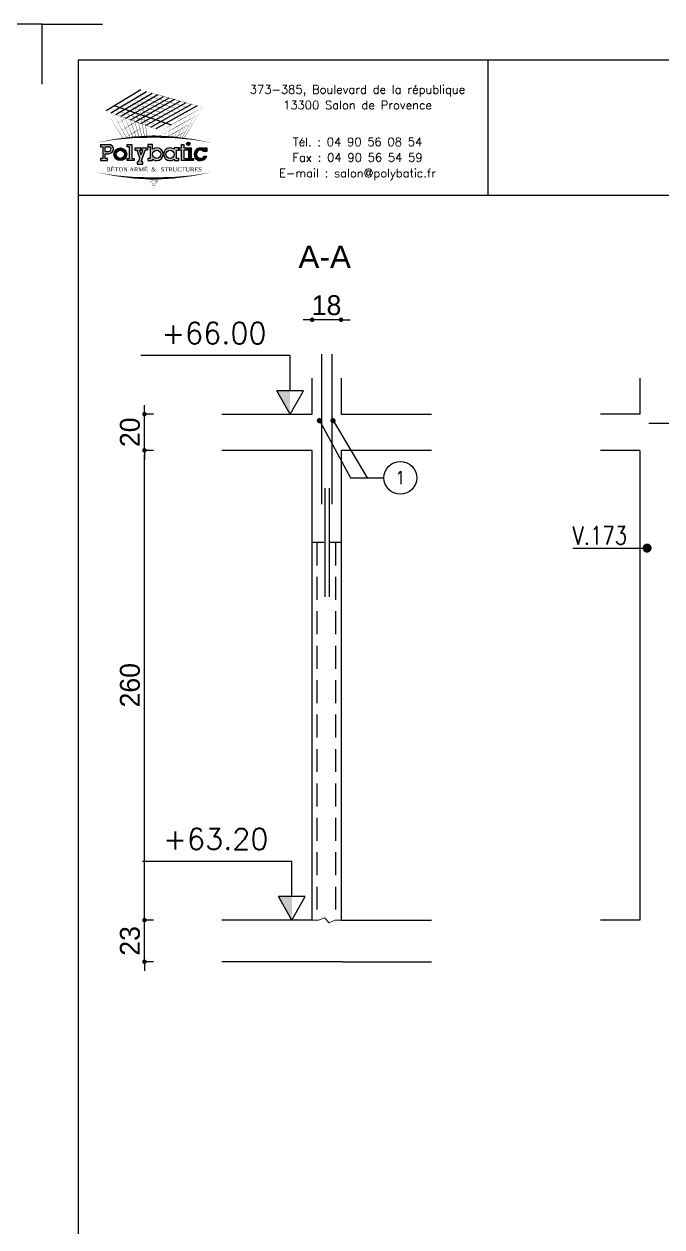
# Model space of a CAD drawing. Header units: metres. Extents: x -5618 to 118954, y -306 to 4637.
# Drawn here: x 113005 to 113358, y 928 to 1594 of the extents above; entities that cross this region are included whole.
import ezdxf
from ezdxf.enums import TextEntityAlignment as Align

# ---------------------------------------------------------------- set-up
doc = ezdxf.new("R2010")
doc.units = ezdxf.units.M
doc.linetypes.add('CACHE', pattern=[9.524999999999999, 6.35, -3.175])
doc.linetypes.add('CACHEX2', pattern=[19.049999999999997, 12.7, -6.35])
for name, color, linetype in [('COTATION', 1, 'Continuous'), ('GO-FER-HA', 140, 'Continuous'), ('GO-TEXTE', 9, 'Continuous'), ('K_ENT_M_Building_V.76', 7, 'Continuous'), ('STR_COTATION', 1, 'Continuous'), ('STR_VOI-POT', 6, 'Continuous')]:
    doc.layers.add(name, color=color, linetype=linetype)
doc.layers.add('Kofragna_forma', color=7, linetype='Continuous', lineweight=70)
doc.styles.add('GrDimensions', font='simplex.shx')
doc.styles.add('POLYBATIC', font='TIMES.TTF')
doc.styles.add('schéma', font='simplex.shx')
doc.styles.add('TEXTE', font='romans.shx')
doc.styles.add('TEXTE TS', font='romans.shx', dxfattribs={"width": 0.7, "oblique": 15})
doc.styles.add('TEXTEBA', font='ARIAL.TTF')
doc.dimstyles.new('COUPE-20', dxfattribs={"dimscale": 0.5, "dimtxt": 22, "dimasz": 5, "dimexe": 0.05, "dimexo": 0, "dimgap": 5, "dimtad": 1, "dimdec": 0, "dimdsep": 46, "dimtxsty": 'Standard', "dimblk1": 'DOT', "dimblk2": 'DOT', "dimsah": 1, "dimcen": 0, "dimdle": 150, "dimclrd": 1, "dimclre": 1, "dimclrt": 7, "dimadec": 0, "dimazin": 0, "dimtfac": 1, "dimtdec": 0, "dimtix": 1, "dimtmove": 2, "dimatfit": 3, "dimldrblk": 'DOT', "dimfxl": 0, "dimtvp": 1, "dimtolj": 1, "dimtzin": 0, "dimarcsym": 0})

# ---------------------------------------------------------------- blocks, each defined once
blk = doc.blocks.new('A$C492E529B')
h = blk.add_hatch(color=256)
h.paths.add_polyline_path([(-1.982500000000002, 0.1), (-2.082500000000003, 0.1), (-2.082500000000003, 0.2999999999999999), (-1.932500000000003, 0.2999999999999999, 1), (-1.932500000000003, 0.7), (-2.282500000000002, 0.7), (-2.282500000000001, 0.6), (-2.182500000000003, 0.6), (-2.182500000000003, 0.1), (-2.282500000000003, 0.1), (-2.282500000000004, -6.938893903907228e-18), (-1.982500000000003, -6.938893903907228e-18)])
h.paths.add_polyline_path([(-2.082500000000003, 0.3999999999999889), (-2.082500000000003, 0.6), (-1.932500000000003, 0.6, -1), (-1.932500000000003, 0.3999999999999999)], flags=16)
h = blk.add_hatch(color=256)
h.paths.add_polyline_path([(-1.157500000000001, 0.275, 1), (-1.707500000000001, 0.275, 1)])
h.paths.add_polyline_path([(-1.607500000000002, 0.275, -1), (-1.257500000000002, 0.275, -1)], flags=16)
for color, points in [(256, [(-0.9375, 0.7), (-1.137499999999999, 0.7000000000000001), (-1.137500000000001, 0.5999999999999999), (-1.0375, 0.6), (-1.0375, 0.09999999999999998), (-1.137500000000001, 0.09999999999999996), (-1.137499999999999, -4.163336342344337e-17), (-0.8375000000000021, -4.163336342344337e-17), (-0.8375000000000004, 0.09999999999999994), (-0.9374999999999982, 0.09999999999999998)]), (256, [(-0.3674999999999997, 0.45), (-0.2675000000000001, 0.45), (-0.2674999999999983, 0.55), (-0.5234481005020868, 0.55), (-0.5234481005020868, 0.45), (-0.4734481005020861, 0.45), (-0.5425000000000004, 0.2527088585773882), (-0.6115518994979148, 0.45), (-0.5615518994979141, 0.45), (-0.5615518994979141, 0.55), (-0.8175000000000008, 0.55), (-0.8175000000000008, 0.45), (-0.7175000000000011, 0.45), (-0.5954740502510436, 0.1013544292886954), (-0.6484481005020868, -0.04999999999999991), (-0.7175000000000011, -0.04999999999999991), (-0.7175000000000011, -0.1499999999999999), (-0.4675000000000011, -0.1499999999999999), (-0.4675000000000011, -0.04999999999999991), (-0.5424999999999986, -0.0499999999999999)]), (256, [(1.392500000000002, 0.55), (1.2925, 0.55), (1.2925, 0.7000000000000001), (1.192500000000003, 0.7000000000000001), (1.192500000000003, 0.55), (1.092500000000003, 0.55), (1.092500000000003, 0.45), (1.192500000000004, 0.45), (1.192500000000003, -6.938893903907228e-18), (1.392500000000002, -6.938893903907228e-18), (1.392500000000002, 0.1), (1.292500000000004, 0.1), (1.292500000000004, 0.45), (1.392500000000005, 0.45)]), (140, [(1.412500000000003, 0.7250000000000001, 1), (1.562500000000005, 0.7250000000000001, 1)]), (256, [(1.612500000000002, 0.55), (1.412500000000003, 0.55), (1.412500000000003, 0.45), (1.512500000000003, 0.45), (1.512500000000003, 0.1), (1.412500000000003, 0.09999999999999999), (1.412500000000003, -6.938893903907228e-18), (1.712500000000002, -6.938893903907228e-18), (1.7125, 0.09999999999999999), (1.612500000000002, 0.1)]), (256, [(2.129974487139162, 0.4), (2.282500000000004, 0.4), (2.282500000000002, 0.55), (2.182500000000005, 0.55), (2.182500000000003, 0.487132034355964, 3.359496397493009), (2.272075131106462, 0.2), (2.165613883008421, 0.2, -3.125801635094081)])]:
    blk.add_hatch(color=color).paths.add_polyline_path(points)
h = blk.add_hatch(color=256)
h.paths.add_polyline_path([(-0.04749999999999943, 0.4871320343559638), (-0.04749999999999766, 0.7000000000000001), (-0.2474999999999987, 0.7), (-0.2474999999999987, 0.6000000000000001), (-0.1474999999999991, 0.6000000000000001), (-0.1474999999999991, 0.1), (-0.2475000000000005, 0.09999999999999999), (-0.2474999999999987, -6.938893903907228e-18), (-0.04749999999999766, -1.387778780781446e-17), (-0.04749999999999943, 0.06286796564403607, 2.121320343559649)])
h.paths.add_polyline_path([(-0.04749999999999943, 0.275, -1), (0.3025000000000002, 0.275, -1)], flags=16)
h = blk.add_hatch(color=256)
h.paths.add_polyline_path([(1.072500000000003, 0.1), (0.9725000000000037, 0.1), (0.9725000000000037, 0.45), (1.072500000000003, 0.45), (1.072500000000003, 0.55), (0.872500000000004, 0.55), (0.872500000000004, 0.4871320343559638, 2.121320343559652), (0.872500000000004, 0.06286796564403632), (0.8725000000000058, -1.387778780781446e-17), (1.072500000000002, 0)])
h.paths.add_polyline_path([(0.5225000000000026, 0.275, -1), (0.8725000000000023, 0.275, -1)], flags=16)
for p, q in [((0.872500000000004, 0.55), (0.872500000000004, 0.4871320343559638)), ((1.072500000000003, 0.55), (0.872500000000004, 0.55)), ((1.072500000000003, 0.45), (1.072500000000003, 0.55)), ((-0.5954740502510436, 0.101354429288693), (-0.7175000000000011, 0.45)), ((-0.6484481005020868, -0.04999999999999991), (-0.5954740502510454, 0.1013544292886897)), ((-0.5425000000000004, 0.2527088585773872), (-0.6115518994979148, 0.45)), ((-0.5425000000000004, -0.04999999999999991), (-0.3674999999999997, 0.45)), ((-0.5425000000000004, 0.2527088585773867), (-0.4734481005020861, 0.45)), ((0.872500000000004, 0.06286796564403632), (0.872500000000004, -6.938893903907228e-18)), ((0.9725000000000037, 0.1), (0.9725000000000037, 0.45)), ((0.9725000000000037, 0.45), (1.072500000000003, 0.45)), ((1.072500000000003, 0.1), (0.9725000000000037, 0.1)), ((1.072500000000003, -6.938893903907228e-18), (1.072500000000003, 0.1)), ((2.165613883008421, 0.2), (2.272075131106462, 0.2)), ((0.872500000000004, -6.938893903907228e-18), (1.072500000000003, -6.938893903907228e-18))]:
    blk.add_line(p, q)
for points in [[(-2.282500000000002, 0.7), (-1.932500000000003, 0.7)], [(-2.282500000000002, 0.7), (-2.282500000000002, 0.6), (-2.182500000000003, 0.6), (-2.182500000000003, 0.1), (-2.282500000000002, 0.1), (-2.282500000000002, -6.938893903907228e-18), (-1.982500000000003, -6.938893903907228e-18), (-1.982500000000003, 0.1), (-2.082500000000003, 0.1), (-2.082500000000003, 0.2999999999999999), (-1.932500000000003, 0.2999999999999999)], [(-2.082500000000003, 0.3999999999999999), (-2.082500000000003, 0.6), (-1.932500000000003, 0.6)], [(-1.137499999999999, 0.7), (-0.9375, 0.7), (-0.9375, 0.09999999999999998), (-0.8375000000000004, 0.09999999999999994), (-0.8375000000000004, -4.163336342344337e-17), (-1.137499999999999, -4.163336342344337e-17), (-1.137499999999999, 0.09999999999999998), (-1.0375, 0.09999999999999998), (-1.0375, 0.6), (-1.137499999999999, 0.6), (-1.137499999999999, 0.7)], [(-0.8175000000000008, 0.55), (-0.5615518994979141, 0.55)], [(-0.8175000000000008, 0.55), (-0.8175000000000008, 0.45), (-0.7175000000000011, 0.45)], [(-0.6115518994979148, 0.45), (-0.5615518994979141, 0.45), (-0.5615518994979141, 0.55)], [(-0.5234481005020868, 0.55), (-0.2675000000000001, 0.55), (-0.2675000000000001, 0.45), (-0.3674999999999997, 0.45)], [(-0.4734481005020861, 0.45), (-0.5234481005020868, 0.45), (-0.5234481005020868, 0.55)], [(-0.2474999999999987, 0.7), (-0.2474999999999987, 0.6000000000000001), (-0.1474999999999991, 0.6000000000000001), (-0.1474999999999991, 0.1), (-0.2474999999999987, 0.1), (-0.2474999999999987, -6.938893903907228e-18), (-0.04749999999999943, -6.938893903907228e-18), (-0.04749999999999943, 0.06286796564403607)], [(-0.04749999999999943, 0.4871320343559638), (-0.04749999999999943, 0.7), (-0.2474999999999987, 0.7)], [(1.092500000000003, 0.55), (1.192500000000003, 0.55), (1.192500000000003, 0.7000000000000001), (1.292500000000002, 0.7000000000000001), (1.292500000000002, 0.55), (1.392500000000004, 0.55), (1.392500000000004, 0.45), (1.292500000000002, 0.45), (1.292500000000002, 0.1), (1.392500000000004, 0.1), (1.392500000000004, -6.938893903907228e-18), (1.192500000000003, -6.938893903907228e-18), (1.192500000000003, 0.45), (1.092500000000003, 0.45)], [(1.092500000000003, 0.45), (1.092500000000003, 0.55)], [(1.412500000000003, 0.45), (1.412500000000003, 0.55), (1.612500000000002, 0.55), (1.612500000000002, 0.1), (1.712500000000002, 0.1), (1.712500000000002, -6.938893903907228e-18), (1.412500000000003, -6.938893903907228e-18), (1.412500000000003, 0.1), (1.512500000000003, 0.1), (1.512500000000003, 0.45), (1.412500000000003, 0.45)], [(2.182500000000003, 0.487132034355964), (2.182500000000003, 0.55), (2.282500000000002, 0.55), (2.282500000000002, 0.4), (2.129974487139162, 0.4)], [(-2.082500000000003, 0.3999999999999999), (-1.932500000000003, 0.3999999999999999)], [(-0.6484481005020868, -0.04999999999999991), (-0.7175000000000011, -0.04999999999999991), (-0.7175000000000011, -0.1499999999999999), (-0.4675000000000011, -0.1499999999999999), (-0.4675000000000011, -0.04999999999999991), (-0.5425000000000004, -0.04999999999999991)]]:
    blk.add_lwpolyline(points)
for centre, radius in [((-1.432500000000001, 0.275), 0.275), ((-1.432500000000001, 0.275), 0.175), ((0.1275000000000013, 0.275), 0.175), ((0.6975000000000033, 0.275), 0.175)]:
    blk.add_circle(centre, radius)
at = {"color": 140}
blk.add_circle((1.487500000000004, 0.7250000000000001), 0.07500000000000107, dxfattribs=at)
for centre, radius, start, end in [((-1.932500000000003, 0.5), 0.2, 270, 90), ((-1.932500000000003, 0.5), 0.1, 270, 90), ((0.1275000000000013, 0.275), 0.275, 230.4788036413577, 129.5211963586423), ((0.6975000000000033, 0.275), 0.275, 50.47880364135766, 309.5211963586423), ((2.007500000000002, 0.275), 0.275, 50.47880364135766, 344.1733798681277), ((2.007500000000002, 0.275), 0.175, 45.58469140280684, 334.6230664748476)]:
    blk.add_arc(centre, radius, start, end)
blk = doc.blocks.new('POLYBATIC')
at = {"color": 140}
for p, q in [((-0.4296875000004547, 3.28125), (-1.601562500000455, 2.578125)), ((-1.434659090909463, 2.517755681818244), (-0.2414772727272521, 3.227982954545496)), ((-1.267755681818471, 2.457386363636374), (-0.05326704545473149, 3.174715909090992)), ((0.1349431818182438, 3.121448863636374), (-1.100852272727479, 2.397017045454504)), ((-0.933948863636715, 2.336647727272748), (0.323153409090537, 3.06818181818187)), ((-0.7670454545457233, 2.276278409090992), (0.5113636363635123, 3.014914772727252)), ((0.6995738636360329, 2.961647727272748), (-0.6001420454547315, 2.215909090909008)), ((-0.4332386363639671, 2.155539772727366), (0.8877840909092356, 2.908380681818244)), ((1.075994318181529, 2.855113636363626), (-0.2663352272729753, 2.095170454545496)), ((-1.308593750000455, 2.75390625), (0.5859375, 2.109375)), ((-0.09943181818198354, 2.034801136363626), (1.264204545454504, 2.801846590909008)), ((1.452414772727025, 2.748579545454504), (0.06747159090900823, 1.97443181818187))]:
    blk.add_line(p, q, dxfattribs=at)
for points in [[(-1.015625000000455, 2.9296875, 0.015625, 0, 0), (-0.4296875000004547, 3.28125, 0, 0, 0)], [(-0.8380681818182438, 2.87286931818187, 0.015625, 0, 0), (-0.2414772727272521, 3.227982954545496, 0, 0, 0)], [(0.60546875, 2.98828125, 0.015625, 0, 0), (-0.4296875000004547, 3.28125, 0, 0, 0)], [(-0.2247129179731928, 1.715989555429132, 0.01490724232924596, 0, 0), (-0.4296875000004547, 3.28125, 0, 0, 0)], [(-1.601562500000455, 2.578125, 0, 0.015625, 0), (-1.015625000000455, 2.9296875, 0, 0, 0)], [(-1.434659090909463, 2.517755681818244, 0, 0.015625, 0), (-0.8380681818182438, 2.87286931818187, 0, 0, 0)], [(-0.2001953125, 2.5244140625, 0.015625, 0, 0), (-1.162109375000455, 2.841796875, 0, 0, 0)], [(-0.6921335829376858, 1.692528341469028, 0.01263800449243644, 0, 0), (-1.162109375000455, 2.841796875, 0, 0, 0)], [(-0.03906250000045475, 2.6171875, 0.015625, 0, 0), (-1.015625000000455, 2.9296875, 0, 0, 0)], [(-0.5892474188822234, 1.699752169851649, 0.0131193101882493, 0, 0), (-1.015625000000455, 2.9296875, 0, 0, 0)], [(-0.390625, 2.982954545454504, 0, 0.015625, 0), (-0.9232954545454959, 2.663352272727366, 0, 0, 0)], [(0.1220703125, 2.7099609375, 0.015625, 0, 0), (-0.8691406250004547, 3.017578125, 0, 0, 0)], [(-0.4912426523219438, 1.705550332218991, 0.01358734283786201, 0, 0), (-0.8691406250004547, 3.017578125, 0, 0, 0)], [(0.283203125, 2.802734375, 0.015625, 0, 0), (-0.7226562500004547, 3.10546875, 0, 0, 0)], [(-0.3979455071712437, 1.710090152438511, 0.01404154563583916, 0, 0), (-0.7226562500004547, 3.10546875, 0, 0, 0)], [(-0.6605113636364877, 2.816051136363626, 0.015625, 0, 0), (-0.05326704545473149, 3.174715909090992, 0, 0, 0)], [(0.4443359375002274, 2.8955078125, 0.015625, 0, 0), (-0.5761718750004547, 3.193359375, 0, 0, 0)], [(-0.3091679367046254, 1.713523988177485, 0.01448156953465553, 0, 0), (-0.5761718750004547, 3.193359375, 0, 0, 0)], [(-0.4829545454547315, 2.759232954545496, 0.015625, 0, 0), (0.1349431818182438, 3.121448863636374, 0, 0, 0)], [(-0.3053977272729753, 2.702414772727366, 0.015625, 0, 0), (0.323153409090537, 3.06818181818187, 0, 0, 0)], [(-0.1278409090909918, 2.645596590909008, 0.015625, 0, 0), (0.5113636363635123, 3.014914772727252, 0, 0, 0)], [(0.04971590909099177, 2.588778409090992, 0.015625, 0, 0), (0.6995738636360329, 2.961647727272748, 0, 0, 0)], [(0.2272727272727479, 2.531960227272748, 0.015625, 0, 0), (0.8877840909092356, 2.908380681818244, 0, 0, 0)], [(0.4048295454542767, 2.475142045454504, 0.015625, 0, 0), (1.075994318181529, 2.855113636363626, 0, 0, 0)], [(1.46484375, 2.59765625, 0, 0.015625, 0), (0.4443359375002274, 2.8955078125, 0, 0, 0)], [(1.640625000000227, 2.6953125, 0, 0.015625, 0), (0.60546875, 2.98828125, 0, 0, 0)], [(-0.68359375, 2.24609375, 0.015625, 0, 0), (-1.601562500000455, 2.578125, 0, 0, 0)], [(-1.031467709796289, 1.660411435280935, 0.01112380078447304, 0, 0), (-1.601562500000455, 2.578125, 0, 0, 0)], [(-1.455965909090764, 2.34375, 0, 0.015625, 0), (-0.9232954545454959, 2.663352272727366, 0, 0, 0)], [(-0.5224609375, 2.3388671875, 0.015625, 0, 0), (-1.455078125000455, 2.666015625, 0, 0, 0)], [(-0.9131357219118854, 1.673060752227684, 0.0116390314757204, 0, 0), (-1.455078125000455, 2.666015625, 0, 0, 0)], [(-0.3613281249997726, 2.431640625, 0.015625, 0, 0), (-1.308593750000455, 2.75390625, 0, 0, 0)], [(-0.8000544418000572, 1.683696661101635, 0.01214422228537064, 0, 0), (-1.308593750000455, 2.75390625, 0, 0, 0)], [(-1.267755681818471, 2.457386363636374, 0, 0.015625, 0), (-0.6605113636364877, 2.816051136363626, 0, 0, 0)], [(-1.100852272727479, 2.397017045454504, 0, 0.015625, 0), (-0.4829545454547315, 2.759232954545496, 0, 0, 0)], [(-0.933948863636715, 2.336647727272748, 0, 0.015625, 0), (-0.3053977272729753, 2.702414772727366, 0, 0, 0)], [(-0.3515625, 2.684659090909008, 0, 0.015625, 0), (-0.8309659090909918, 2.397017045454504, 0, 0, 0)], [(-0.7670454545457233, 2.276278409090992, 0, 0.015625, 0), (-0.1278409090909918, 2.645596590909008, 0, 0, 0)], [(-0.6001420454547315, 2.215909090909008, 0, 0.015625, 0), (0.04971590909099177, 2.588778409090992, 0, 0, 0)], [(-0.4332386363639671, 2.155539772727366, 0, 0.015625, 0), (0.2272727272727479, 2.531960227272748, 0, 0, 0)], [(0.5859375, 2.109375, 0, 0.015625, 0), (-0.3613281249997726, 2.431640625, 0, 0, 0)], [(-0.2663352272729753, 2.095170454545496, 0, 0.015625, 0), (0.4048295454542767, 2.475142045454504, 0, 0, 0)], [(0.7617187500002274, 2.20703125, 0, 0.015625, 0), (-0.2001953125, 2.5244140625, 0, 0, 0)], [(-0.09943181818198354, 2.034801136363626, 0, 0.015625, 0), (0.5823863636364877, 2.41832386363626, 0, 0, 0)], [(0.9374999999995453, 2.3046875, 0, 0.015625, 0), (-0.03906250000045475, 2.6171875, 0, 0, 0)], [(1.11328125, 2.40234375, 0, 0.015625, 0), (0.1220703125, 2.7099609375, 0, 0, 0)], [(1.2890625, 2.5, 0, 0.015625, 0), (0.283203125, 2.802734375, 0, 0, 0)], [(0.5823863636364877, 2.41832386363626, 0.015625, 0, 0), (1.264204545454504, 2.801846590909008, 0, 0, 0)], [(0.7599431818180165, 2.36150568181813, 0.015625, 0, 0), (1.452414772727025, 2.748579545454504, 0, 0, 0)], [(0.8522727272725206, 2.095170454545496, 0.015625, 0, 0), (1.491477272727025, 2.450284090909008, 0, 0, 0)], [(0.8650912233908912, 1.677752675667421, 0.01027809155415822, 0, 0), (1.2890625, 2.5, 0, 0, 0)], [(0.9374999999995453, 2.3046875, 0.015625, 0, 0), (1.640625000000227, 2.6953125, 0, 0, 0)], [(0.9418075391890852, 1.670138702828694, 0.01115810583063171, 0, 0), (1.46484375, 2.59765625, 0, 0, 0)], [(1.012016020391002, 1.662597747784957, 0.01197350437350787, 0, 0), (1.640625000000227, 2.6953125, 0, 0, 0)], [(-1.310369318181984, 2.109375, 0, 0.015625, 0), (-0.8309659090909918, 2.397017045454504, 0, 0, 0)], [(-1.164772727272975, 1.875, 0, 0.015625, 0), (-0.738636363636715, 2.13068181818187, 0, 0, 0)], [(-0.3124999999997726, 2.386363636363626, 0, 0.015625, 0), (-0.738636363636715, 2.13068181818187, 0, 0, 0)], [(0.234375, 1.9140625, 0, 0.015625, 0), (-0.68359375, 2.24609375, 0, 0, 0)], [(-0.2734375, 2.08806818181813, 0, 0.015625, 0), (-0.6463068181817562, 1.864346590909008, 0, 0, 0)], [(0.41015625, 2.01171875, 0, 0.015625, 0), (-0.5224609375, 2.3388671875, 0, 0, 0)], [(0.06747159090900823, 1.97443181818187, 0, 0.015625, 0), (0.7599431818180165, 2.36150568181813, 0, 0, 0)], [(0.2130681818182438, 1.74005681818187, 0, 0.015625, 0), (0.8522727272725206, 2.095170454545496, 0, 0, 0)], [(0.234375, 1.9140625, 0, 0.015625, 0), (0.9374999999995453, 2.3046875, 0, 0, 0)], [(0.4740167860959446, 1.706460429945992, 0.005969104741541102, 0, 0), (0.5859375, 2.109375, 0, 0, 0)], [(0.5866968277300657, 1.699916449576676, 0.007180386554667803, 0, 0), (0.7617187500002274, 2.20703125, 0, 0, 0)], [(0.6885950454347949, 1.692796153361087, 0.008296831818832406, 0, 0), (0.9374999999995453, 2.3046875, 0, 0, 0)], [(0.7648212005681216, 1.884417712436971, 0.015625, 0, 0), (1.342329545454277, 2.20525568181813, 0, 0, 0)], [(0.7810150218122089, 1.685348204963248, 0.00932677131755205, 0, 0), (1.11328125, 2.40234375, 0, 0, 0)], [(-1.953125, 1.5078125, 0, 0.078125, -0.05384344768960826), (0, 1.71875, 0, 0, 0)], [(-1.019176136363967, 1.640625, 0, 0.015625, 0), (-0.6463068181817562, 1.864346590909008, 0, 0, 0)], [(-0.2343750000004547, 1.789772727272748, 0, 0.006380219183002012, 0), (-0.364879483288405, 1.711470037299478, 0, 0.006380219183002012, 0)], [(1.953125, 1.5078125, 0, 0.078125, 0.05384344768960826), (0, 1.71875, 0, 0, 0)], [(0.2101635290903232, 1.716335487573815, 0.003228196121244227, 0, 0), (0.234375, 1.9140625, 0, 0, 0)], [(0.3490664007761097, 1.712087584760297, 0.004654464702752464, 0, 0), (0.41015625, 2.01171875, 0, 0, 0)], [(0.4469534160696185, 1.707824498826653, 0.006931142164855608, 0.015625, 0), (0.7670454545452685, 1.885653409090992, 0, 0, 0)], [(0.6795939278408696, 1.674900666982467, 0.015625, 0, 0), (1.193181818181984, 1.960227272727366, 0, 0, 0)], [(0.9595825479204905, 1.668281339753776, 0.002934513941093933, 0, 0), (1.044034090909008, 1.715198863636374, 0, 0, 0)], [(-1.953125, 0.5234375, 0, 0.078125, 0.05384344768960826), (0, 0.3125, 0, 0, 0)], [(1.953125, 0.5234375, 0, 0.078125, -0.05384344768960826), (0, 0.3125, 0, 0, 0)], [(0, 0, 0, 0.003813184372856077, 0), (-0.195425699109137, 0.3145877107606339, 0, 0.003813184372856077, 0)], [(0, 0, 0, 0.003681835129602301, 0), (-0.1714354482223825, 0.3141065594943484, 0, 0.003681835129602301, 0)], [(0, 0, 0, 0.003559883067564705, 0), (-0.1490701034542781, 0.3137146953291676, 0, 0.003559883067564705, 0)], [(0, 0, 0, 0.003446298807918057, 0), (-0.1281592369196005, 0.3133977978450275, 0, 0.003446298807918057, 0)], [(0, 0, 0, 0.003340204242443637, 0), (-0.1085566378797012, 0.3131441477290764, 0, 0.003340204242443637, 0)], [(0, 0, 0, 0.00324084487628895, 0), (-0.09013599812169559, 0.312944083366574, 0, 0.00324084487628895, 0)], [(0, 0, 0, 0.00314756816438513, 0), (-0.07278751380135873, 0.312789586335839, 0, 0.00314756816438513, 0)], [(0, 0, 0, 0.003059806352468915, 0), (-0.05641517962362741, 0.3126739616427585, 0, 0.003059806352468915, 0)], [(0, 0, 0, 0.003059806352468926, 0), (-0.05641517962362741, 0.3126739616427585, 0, 0.003059806352468926, 0)], [(0, 0, 0, 0.002977062747662009, 0), (-0.04093461278057475, 0.3125915885044606, 0, 0.002977062747662009, 0)], [(0, 0, 0, 0.005103348149100338, 0), (0.03827511111785498, 0.3125800741324838, 0, 0.005103348149100338, 0)], [(0, 0, 0, 0.004857820584163759, 0), (0.06375889516698408, 0.3127222001055543, 0, 0.004857820584163759, 0)], [(0, 0, 0, 0.004635747574430795, 0), (0.08692026702033218, 0.3129129612740371, 0, 0.004635747574430795, 0)], [(0, 0, 0, 0.004433818568920311, 0), (0.1080743276174871, 0.3131384364301084, 0, 0.004433818568920311, 0)], [(0, 0, 0, 0.004249332961201733, 0), (0.1274799888360576, 0.3133883058886795, 0, 0.004249332961201733, 0)], [(0, 0, 0, 0.004080063185600645, 0), (0.1453522509866616, 0.3136548573932032, 0, 0.004080063185600645, 0)], [(0, 0, 0, 0.003924153640373415, 0), (0.1618713376651613, 0.3139322912297757, 0, 0.003924153640373415, 0)], [(0, 0, 0, 0.003780044831076442, 0), (0.1771896014565755, 0.3142162265830848, 0, 0.003780044831076442, 0)], [(0, 0, 0, 0.003646415603355052, 0), (0.1914368191760332, 0.314503345789376, 0, 0.003646415603355052, 0)]]:
    blk.add_lwpolyline(points, format="xyseb", dxfattribs=at)
at = {"color": 5, "xscale": 0.78125, "yscale": 0.78125, "zscale": 0.78125}
blk.add_blockref('A$C492E529B', (0, 0.9102189642169378), dxfattribs=at)
at = {"lineweight": 60, "style": 'POLYBATIC'}
for s, p in [('BÉTON ARMÉ', (-1.586656885245475, 0.546875)), ('STRUCTURES', (0.2401012856082616, 0.546875))]:
    blk.add_text(s, height=0.140625, dxfattribs=at).set_placement(p)
at = {"color": 140, "style": 'POLYBATIC'}
blk.add_text('&', height=0.140625, dxfattribs=at).set_placement((0, 0.546875), align=Align.CENTER)
blk = doc.blocks.new('ime')
at = {"layer": 'COTATION', "const_width": 2.5}
blk.add_lwpolyline([(1.25, 0, -1), (-1.25, 0, -1)], format="xyb", close=True, dxfattribs=at)
at = {"layer": 'COTATION'}
blk.add_lwpolyline([(41.09158464876236, 0), (0, 0)], dxfattribs=at)
at = {"layer": 'COTATION', "color": 7, "style": 'TEXTE TS', "width": 0.8}
blk.add_attdef('NAME', (9.079526555316988, 2), '', height=10, dxfattribs=at)
blk = doc.blocks.new('_DOT')
at = {"color": 0, "linetype": 'ByBlock'}
blk.add_line((-0.5, 0), (-1, 0), dxfattribs=at)
at = {"color": 0, "linetype": 'ByBlock', "const_width": 0.5}
blk.add_lwpolyline([(-0.25, 0, 1), (0.25, 0, 1)], format="xyb", close=True, dxfattribs=at)
blk = doc.blocks.new('*D1316')
at = {"layer": 'COTATION', "color": 1, "lineweight": -2, "ltscale": 4.5}
for p, q in [((113071.5673737773, 1100.287660743136), (113071.5673737773, 1102.787660743136)), ((113076.5673737773, 1097.787660743136), (113071.5423737773, 1097.787660743136)), ((113071.5673737773, 1074.787660743136), (113071.5673737773, 1097.787660743136)), ((113076.5673737773, 1074.787660743136), (113071.5423737773, 1074.787660743136)), ((113071.5673737773, 1072.287660743136), (113071.5673737773, 1069.787660743136))]:
    blk.add_line(p, q, dxfattribs=at)
at = {"layer": 'DEFPOINTS', "color": 0, "lineweight": -3, "ltscale": 4.5}
for p in [(113071.5673737773, 1097.787660743136), (113114.3410101133, 1097.787660743136), (113114.3410101133, 1074.787660743136)]:
    blk.add_point(p, dxfattribs=at)
at = {"layer": 'COTATION', "color": 1, "lineweight": -2, "ltscale": 4.5, "xscale": 2.5, "yscale": 2.5, "zscale": 2.5}
for p, rotation in [((113071.5673737773, 1097.787660743136), 270), ((113071.5673737773, 1074.787660743136), 90)]:
    blk.add_blockref('_DOT', p, dxfattribs=dict(at, rotation=rotation))
at = {"layer": 'COTATION', "color": 7, "lineweight": -3, "ltscale": 4.5, "insert": (113063.5673737773, 1086.287660743154), "char_height": 11, "attachment_point": 5, "rotation": 90}
blk.add_mtext('\\A1;23', dxfattribs=at)
blk = doc.blocks.new('*D1317')
at = {"layer": 'COTATION', "color": 1, "lineweight": -2, "ltscale": 4.5}
for p, q in [((113076.5673737773, 1357.787660743135), (113071.5423737773, 1357.787660743135)), ((113071.5673737773, 1100.287660743136), (113071.5673737773, 1355.287660743135)), ((113076.5673737773, 1097.787660743136), (113071.5423737773, 1097.787660743136))]:
    blk.add_line(p, q, dxfattribs=at)
at = {"layer": 'DEFPOINTS', "color": 0, "lineweight": -3, "ltscale": 4.5}
for p in [(113071.5673737773, 1357.787660743135), (113114.3410101133, 1357.787660743135), (113114.3410101133, 1097.787660743136)]:
    blk.add_point(p, dxfattribs=at)
at = {"layer": 'COTATION', "color": 1, "lineweight": -2, "ltscale": 4.5, "xscale": 2.5, "yscale": 2.5, "zscale": 2.5}
for p, rotation in [((113071.5673737773, 1357.787660743135), 90), ((113071.5673737773, 1097.787660743136), 270)]:
    blk.add_blockref('_DOT', p, dxfattribs=dict(at, rotation=rotation))
at = {"layer": 'COTATION', "color": 7, "lineweight": -3, "ltscale": 4.5, "insert": (113063.5673737773, 1227.787660743154), "char_height": 11, "attachment_point": 5, "rotation": 90}
blk.add_mtext('\\A1;260', dxfattribs=at)
blk = doc.blocks.new('*D1318')
at = {"layer": 'COTATION', "color": 1, "lineweight": -2, "ltscale": 4.5}
for p, q in [((113071.5673737773, 1380.290160743216), (113071.5673737773, 1382.790160743216)), ((113076.5673737773, 1377.790160743216), (113071.5423737773, 1377.790160743216)), ((113071.5673737773, 1357.787660743135), (113071.5673737773, 1377.790160743216)), ((113076.5673737773, 1357.787660743135), (113071.5423737773, 1357.787660743135)), ((113071.5673737773, 1355.287660743135), (113071.5673737773, 1352.787660743135))]:
    blk.add_line(p, q, dxfattribs=at)
at = {"layer": 'DEFPOINTS', "color": 0, "lineweight": -3, "ltscale": 4.5}
for p in [(113071.5673737773, 1377.790160743216), (113114.3410101133, 1377.790160743216), (113114.3410101133, 1357.787660743135)]:
    blk.add_point(p, dxfattribs=at)
at = {"layer": 'COTATION', "color": 1, "lineweight": -2, "ltscale": 4.5, "xscale": 2.5, "yscale": 2.5, "zscale": 2.5}
for p, rotation in [((113071.5673737773, 1377.790160743216), 270), ((113071.5673737773, 1357.787660743135), 90)]:
    blk.add_blockref('_DOT', p, dxfattribs=dict(at, rotation=rotation))
at = {"layer": 'COTATION', "color": 7, "lineweight": -3, "ltscale": 4.5, "insert": (113063.5673737773, 1367.788910743194), "char_height": 11, "attachment_point": 5, "rotation": 90}
blk.add_mtext('\\A1;20', dxfattribs=at)
blk = doc.blocks.new('*D1319')
at = {"layer": 'DEFPOINTS', "color": 0, "lineweight": -3, "ltscale": 4.5}
for p in [(113164.3410101133, 1430.066620488868), (113164.3410101133, 1397.790160743215, 187.688179425467), (113180.3410101133, 1397.790160743215, 187.688179425467)]:
    blk.add_point(p, dxfattribs=at)
at = {"layer": 'STR_COTATION', "color": 1, "lineweight": -2, "ltscale": 4.5}
for p, q in [((113161.8410101133, 1430.066620488868), (113159.3410101133, 1430.066620488868)), ((113164.3410101133, 1430.078899870726), (113164.3410101133, 1430.091620488868)), ((113180.3410101133, 1430.066620488868), (113164.3410101133, 1430.066620488868)), ((113180.3410101133, 1430.078899870726), (113180.3410101133, 1430.091620488868)), ((113182.8410101133, 1430.066620488868), (113185.3410101133, 1430.066620488868))]:
    blk.add_line(p, q, dxfattribs=at)
at = {"layer": 'STR_COTATION', "color": 1, "lineweight": -2, "ltscale": 4.5, "xscale": 2.5, "yscale": 2.5, "zscale": 2.5}
blk.add_blockref('_DOT', (113164.3410101133, 1430.066620488868), dxfattribs=at)
at = {"layer": 'STR_COTATION', "color": 1, "lineweight": -2, "ltscale": 4.5, "xscale": 2.5, "yscale": 2.5, "zscale": 2.5, "rotation": 180}
blk.add_blockref('_DOT', (113180.3410101133, 1430.066620488868), dxfattribs=at)
at = {"layer": 'STR_COTATION', "color": 7, "lineweight": -3, "ltscale": 4.5, "insert": (113172.3410101133, 1438.066620488868), "char_height": 11, "attachment_point": 5}
blk.add_mtext('\\A1;18', dxfattribs=at)

msp = doc.modelspace()

# ---------------------------------------------------------------- linework, layer by layer
at = {"color": 7, "linetype": 'Continuous', "lineweight": -3}
for p, q in [((113159.5132620905, 1390.790160743216, 469.2204485636667), (113144.7630627381, 1390.790160743216, 469.2204485636667)), ((113152.1381624143, 1377.790160743216, 469.2204485636667), (113144.7630627381, 1390.790160743216, 469.2204485636667)), ((113159.5132620905, 1390.790160743216, 469.2204485636667), (113144.7630627381, 1390.790160743216, 469.2204485636667)), ((113152.1381624143, 1377.790160743216, 469.2204485636667), (113144.7630627381, 1390.790160743216, 469.2204485636667)), ((113152.1381624143, 1377.790160743216, 469.2204485636667), (113159.5132620905, 1390.790160743216, 469.2204485636667)), ((113152.1381624143, 1377.790160743216, 469.2204485636667), (113159.5132620905, 1390.790160743216, 469.2204485636667)), ((113160.5703641834, 1110.787660743136, 469.2204485636667), (113145.820164831, 1110.787660743136, 469.2204485636667)), ((113153.1952645072, 1097.787660743136, 469.2204485636667), (113145.820164831, 1110.787660743136, 469.2204485636667)), ((113160.5703641834, 1110.787660743136, 469.2204485636667), (113145.820164831, 1110.787660743136, 469.2204485636667)), ((113153.1952645072, 1097.787660743136, 469.2204485636667), (113145.820164831, 1110.787660743136, 469.2204485636667)), ((113153.1952645072, 1097.787660743136, 469.2204485636667), (113160.5703641834, 1110.787660743136, 469.2204485636667)), ((113153.1952645072, 1097.787660743136, 469.2204485636667), (113160.5703641834, 1110.787660743136, 469.2204485636667))]:
    msp.add_line(p, q, dxfattribs=at)
for points in [[(113014.9431852507, 1560.380063993646), (113014.9431852214, 1593.710063993488), (112981.6131852212, 1593.710063993488)], [(113014.9431852214, 1560.380064894398), (113014.9431852214, 1593.710064894123), (113048.2731852215, 1593.710064894123)], [(113261.5851852214, 1573.712064894568), (113261.5870653142, 1498.77082165163)], [(113984.8461852213, 1498.77082165163), (113034.9411852215, 1498.77082165163)]]:
    msp.add_lwpolyline(points)
msp.add_lwpolyline([(113034.9411852215, 1573.712064894568), (113034.9411852215, 913.7780648944428), (113984.8461852213, 913.7780648944428), (113984.8461852213, 1573.712064894568)], close=True)
at = {"lineweight": 18, "elevation": 469.2204485636667}
msp.add_lwpolyline([(113180.3410101133, 1097.787660743136), (113176.8760698127, 1097.787660743136), (113173.8535990828, 1096.363873150691), (113171.1059211439, 1099.134979371706), (113167.946066517, 1097.787660743136), (113164.3410101133, 1097.787660743136)], dxfattribs=at)
at = {"color": 7, "linetype": 'Continuous', "lineweight": -3}
for points in [[(113144.7630627381, 1390.790160743216, 469.2204485636667), (113152.1381624143, 1377.790160743216, 469.2204485636667), (113152.1381624143, 1390.757343879296, 469.2204485636667)], [(113144.7630627381, 1390.790160743216, 469.2204485636667), (113152.1381624143, 1377.790160743216, 469.2204485636667), (113152.1381624143, 1390.757343879296, 469.2204485636667)], [(113145.820164831, 1110.787660743136, 469.2204485636667), (113153.1952645072, 1097.787660743136, 469.2204485636667), (113153.1952645072, 1110.754843879217, 469.2204485636667)], [(113145.820164831, 1110.787660743136, 469.2204485636667), (113153.1952645072, 1097.787660743136, 469.2204485636667), (113153.1952645072, 1110.754843879217, 469.2204485636667)]]:
    msp.add_solid(points, dxfattribs=at)
at = {"layer": 'GO-FER-HA', "elevation": 375.3763588509332}
for points in [[(113168.3483878083, 1374.223158421571), (113185.4957523076, 1342.590900280609), (113204.0819363501, 1342.590900280609)], [(113176.048935017, 1374.223158421571), (113194.8277263408, 1342.590900280609), (113204.0819363502, 1342.590900280609)]]:
    msp.add_lwpolyline(points, dxfattribs=at)
at = {"layer": 'GO-FER-HA'}
msp.add_circle((113213.138698985, 1342.590900280609, 375.3763588509332), 9.05676263485475, dxfattribs=at)
at = {"layer": 'K_ENT_M_Building_V.76', "color": 30, "linetype": 'Continuous', "lineweight": -3}
for p, q in [((113145.6381624143, 1410.290160743216, 469.2204485636667), (113069.4953052714, 1410.290160743216, 469.2204485636667)), ((113145.6381624143, 1410.290160743216, 469.2204485636667), (113069.4953052714, 1410.290160743216, 469.2204485636667)), ((113152.1381624143, 1410.290160743216, 469.2204485636667), (113145.6381624143, 1410.290160743216, 469.2204485636667)), ((113152.1381624143, 1410.290160743216, 469.2204485636667), (113145.6381624143, 1410.290160743216, 469.2204485636667)), ((113152.1381624143, 1390.790160743216, 469.2204485636667), (113152.1381624143, 1410.290160743216, 469.2204485636667)), ((113152.1381624143, 1390.790160743216, 469.2204485636667), (113152.1381624143, 1410.290160743216, 469.2204485636667)), ((113146.6952645072, 1130.287660743136, 469.2204485636667), (113070.5524073644, 1130.287660743136, 469.2204485636667)), ((113146.6952645072, 1130.287660743136, 469.2204485636667), (113070.5524073644, 1130.287660743136, 469.2204485636667)), ((113153.1952645072, 1130.287660743136, 469.2204485636667), (113146.6952645072, 1130.287660743136, 469.2204485636667)), ((113153.1952645072, 1130.287660743136, 469.2204485636667), (113146.6952645072, 1130.287660743136, 469.2204485636667)), ((113153.1952645072, 1110.787660743136, 469.2204485636667), (113153.1952645072, 1130.287660743136, 469.2204485636667)), ((113153.1952645072, 1110.787660743136, 469.2204485636667), (113153.1952645072, 1130.287660743136, 469.2204485636667))]:
    msp.add_line(p, q, dxfattribs=at)
at = {"layer": 'Kofragna_forma', "color": 4, "lineweight": -3}
for p, q in [((113164.3410101133, 1377.790160743216, 469.2204485636667), (113164.3410101133, 1397.790160743215, 469.2204485636667)), ((113180.3410101133, 1397.790160743215, 469.2204485636667), (113180.3410101133, 1377.790160743216, 469.2204485636667)), ((113345.6261154347, 1397.790160743214, 563.0645382763996), (113345.6261154347, 1377.790160743216, 563.0645382763996)), ((113114.3410101133, 1377.790160743216, 469.2204485636667), (113164.3410101133, 1377.790160743216, 469.2204485636667)), ((113180.3410101133, 1377.790160743216, 563.0645382763996), (113230.3410101133, 1377.790160743216, 563.0645382763996)), ((113345.6261110296, 1377.790160743216, 563.0645382763996), (113323.8329274121, 1377.790160743216, 563.0645382763996)), ((113164.3410101133, 1357.787660743135, 469.2204485636667), (113114.3410101133, 1357.787660743135, 469.2204485636667)), ((113164.3410101133, 1097.787660743136, 469.2204485636667), (113164.3410101133, 1357.787660743135, 469.2204485636667)), ((113180.3410101133, 1357.787660743135, 469.2204485636667), (113180.3410101133, 1097.787660743136, 469.2204485636667)), ((113230.3410101133, 1357.787660743135, 563.0645382763996), (113180.3410101133, 1357.787660743135, 563.0645382763996)), ((113345.6261110296, 1357.790160743216, 563.0645382763996), (113323.8329274121, 1357.790160743216, 563.0645382763996)), ((113345.6261154347, 1357.790160743216, 563.0645382763996), (113345.6261154347, 1158.787660743136, 563.0645382763996)), ((113345.6249587323, 1158.787660743136, 563.0645382763996), (113345.6249587323, 1097.787660743136, 563.0645382763996)), ((113164.3410101133, 1097.787660743136, 469.2204485636667), (113114.3410101133, 1097.787660743136, 469.2204485636667)), ((113180.3410101133, 1097.787660743136, 469.2204485636667), (113230.3410101133, 1097.787660743136, 469.2204485636667)), ((113345.6249587323, 1097.787660743136, 563.0645382763996), (113323.8329274121, 1097.787660743136, 563.0645382763996)), ((113181.3410101133, 1074.787660743135, 469.2204485636667), (113114.3410101133, 1074.787660743136, 469.2204485636667)), ((113181.3410101133, 1074.787660743135, 469.2204485636667), (113230.3410101133, 1074.787660743136, 469.2204485636667))]:
    msp.add_line(p, q, dxfattribs=at)
at = {"layer": 'Kofragna_forma', "linetype": 'CACHE', "lineweight": -3}
msp.add_line((113180.3410101133, 1306.790160743216, 563.0645382763996), (113164.3410101133, 1306.790160743216, 563.0645382763996), dxfattribs=at)
at = {"layer": 'STR_VOI-POT', "color": 3}
for p, q in [((113169.4977184903, 1410.96189030745, 469.2204485636668), (113169.497751901, 1327.961890307455, 469.2204485636668)), ((113175.2178124035, 1410.96189030745, 469.2204485636668), (113175.2177789929, 1327.961890307455, 469.2204485636668))]:
    msp.add_line(p, q, dxfattribs=at)
at = {"layer": 'STR_VOI-POT'}
for p, q in [((113350.6261154348, 1372.74490583051, 563.0645382763996), (113738.6749357813, 1372.744905830513, 563.0645382763996)), ((113171.3607044896, 1336.790121487805, 563.0645382763996), (113171.3607260995, 1276.790199998626, 563.0645382763996)), ((113173.8633877271, 1336.790121487805, 563.0645382763996), (113173.863409337, 1276.790199998626, 563.0645382763996))]:
    msp.add_line(p, q, dxfattribs=at)
at = {"layer": 'STR_VOI-POT', "const_width": 1.44, "elevation": 375.3763588509332}
for points in [[(113167.6283878083, 1374.223158421571, -1), (113169.0683878083, 1374.223158421571, -1)], [(113175.1799198862, 1374.223158421571, -1), (113176.6199198862, 1374.223158421571, -1)]]:
    msp.add_lwpolyline(points, format="xyb", close=True, dxfattribs=at)
at = {"layer": 'STR_VOI-POT', "color": 1, "linetype": 'CACHEX2', "elevation": 469.2204485636667}
for points in [[(113166.9078627563, 1306.790160743216), (113166.9084668768, 1097.787660743136)], [(113177.3385711701, 1306.790160743216), (113177.3391752906, 1097.787660743136)]]:
    msp.add_lwpolyline(points, dxfattribs=at)

# ---------------------------------------------------------------- block references
at = {"xscale": 16.49835000000894, "yscale": 16.49834999989253, "zscale": 16.49835000000003}
msp.add_blockref('POLYBATIC', (113076.7101122423, 1503.08934363753), dxfattribs=at)
at = {"layer": 'COTATION'}
ref = msp.add_blockref('ime', (113349.6940470427, 1303.68770652591, 563.0645382763996), dxfattribs=dict(at, xscale=-1))
ref.add_attrib('NAME', 'V.173', (113308.4801786919, 1305.68770652591, 563.0645382763996), dxfattribs={"color": 7, "height": 10, "style": 'TEXTE TS', "width": 0.8})

# ---------------------------------------------------------------- texts
at = {"style": 'schéma'}
for s, p in [('373-385, Boulevard de la république', (113189.4658356672, 1555.175801599817)), ('13300 Salon de Provence', (113189.4658356672, 1546.545428681606)), ('Tél. : 04 90 56 08 54', (113189.4658356672, 1526.162310755997)), ('Fax : 04 90 56 54 59', (113189.4658356672, 1517.531937838136)), ('E-mail : salon@polybatic.fr', (113189.4658356672, 1508.901564919576))]:
    msp.add_text(s, height=4.6662, dxfattribs=at).set_placement(p, align=Align.CENTER)
at = {"layer": 'GO-FER-HA', "style": 'TEXTE'}
msp.add_text('1', height=7.199999999999999, dxfattribs=at).set_placement((113213.138698985, 1342.590900280609, 375.3763588509332), align=Align.MIDDLE_CENTER)
at = {"layer": 'GO-TEXTE', "style": 'TEXTEBA'}
msp.add_text('A-A', height=12.49708794321094, dxfattribs=at).set_placement((113156.7439254889, 1458.61952922853, 469.2204485636667))
at = {"layer": 'K_ENT_M_Building_V.76', "color": 0, "linetype": 'Continuous', "lineweight": -3, "char_height": 11.7, "attachment_point": 9, "style": 'GrDimensions'}
for s, insert in [('+66.00', (113139.1381624143, 1416.790160743216, 469.2204485636667)), ('\\A1;+63.20', (113140.1952645072, 1136.787660743136, 469.2204485636667))]:
    msp.add_mtext(s, dxfattribs=dict(at, insert=insert))

# ---------------------------------------------------------------- dimensions: what is measured, and where the dimension line sits
at = {"layer": 'COTATION', "lineweight": -3, "ltscale": 4.5}
for base, p1, p2, picture, middle in [((113071.5673737773, 1377.790160743216, 375.3763588509332), (113114.3410101133, 1357.787660743135, 375.3763588509332), (113114.3410101133, 1377.790160743216, 375.3763588509332), '*D1318', (113063.5673737773, 1367.788910743194, 375.3763588509332)), ((113071.5673737773, 1357.787660743135, 375.3763588509332), (113114.3410101133, 1097.787660743136, 375.3763588509332), (113114.3410101133, 1357.787660743135, 375.3763588509332), '*D1317', (113063.5673737773, 1227.787660743154, 375.3763588509332)), ((113071.5673737773, 1097.787660743136, 375.3763588509332), (113114.3410101133, 1074.787660743136, 375.3763588509332), (113114.3410101133, 1097.787660743136, 375.3763588509332), '*D1316', (113063.5673737773, 1086.287660743154, 375.3763588509332))]:
    dim = msp.add_linear_dim(base=base, p1=p1, p2=p2, angle=90, dimstyle='COUPE-20', dxfattribs=at)
    dim.commit()
    dim.dimension.update_dxf_attribs({"geometry": picture, "text_midpoint": middle})
at = {"layer": 'STR_COTATION', "lineweight": -3, "ltscale": 4.5}
dim = msp.add_linear_dim(base=(113164.3410101133, 1430.066620488868, 281.5322691381998), p1=(113180.3410101133, 1397.790160743215, 469.2204485636667), p2=(113164.3410101133, 1397.790160743215, 469.2204485636667), angle=180, text='18', dimstyle='COUPE-20', override={"dimfxl": 0.1}, dxfattribs=at)
dim.commit()
dim.dimension.update_dxf_attribs({"geometry": '*D1319', "text_midpoint": (113172.3410101133, 1438.066620488868, 281.5322691381998)})

doc.saveas('drawing.dxf')
